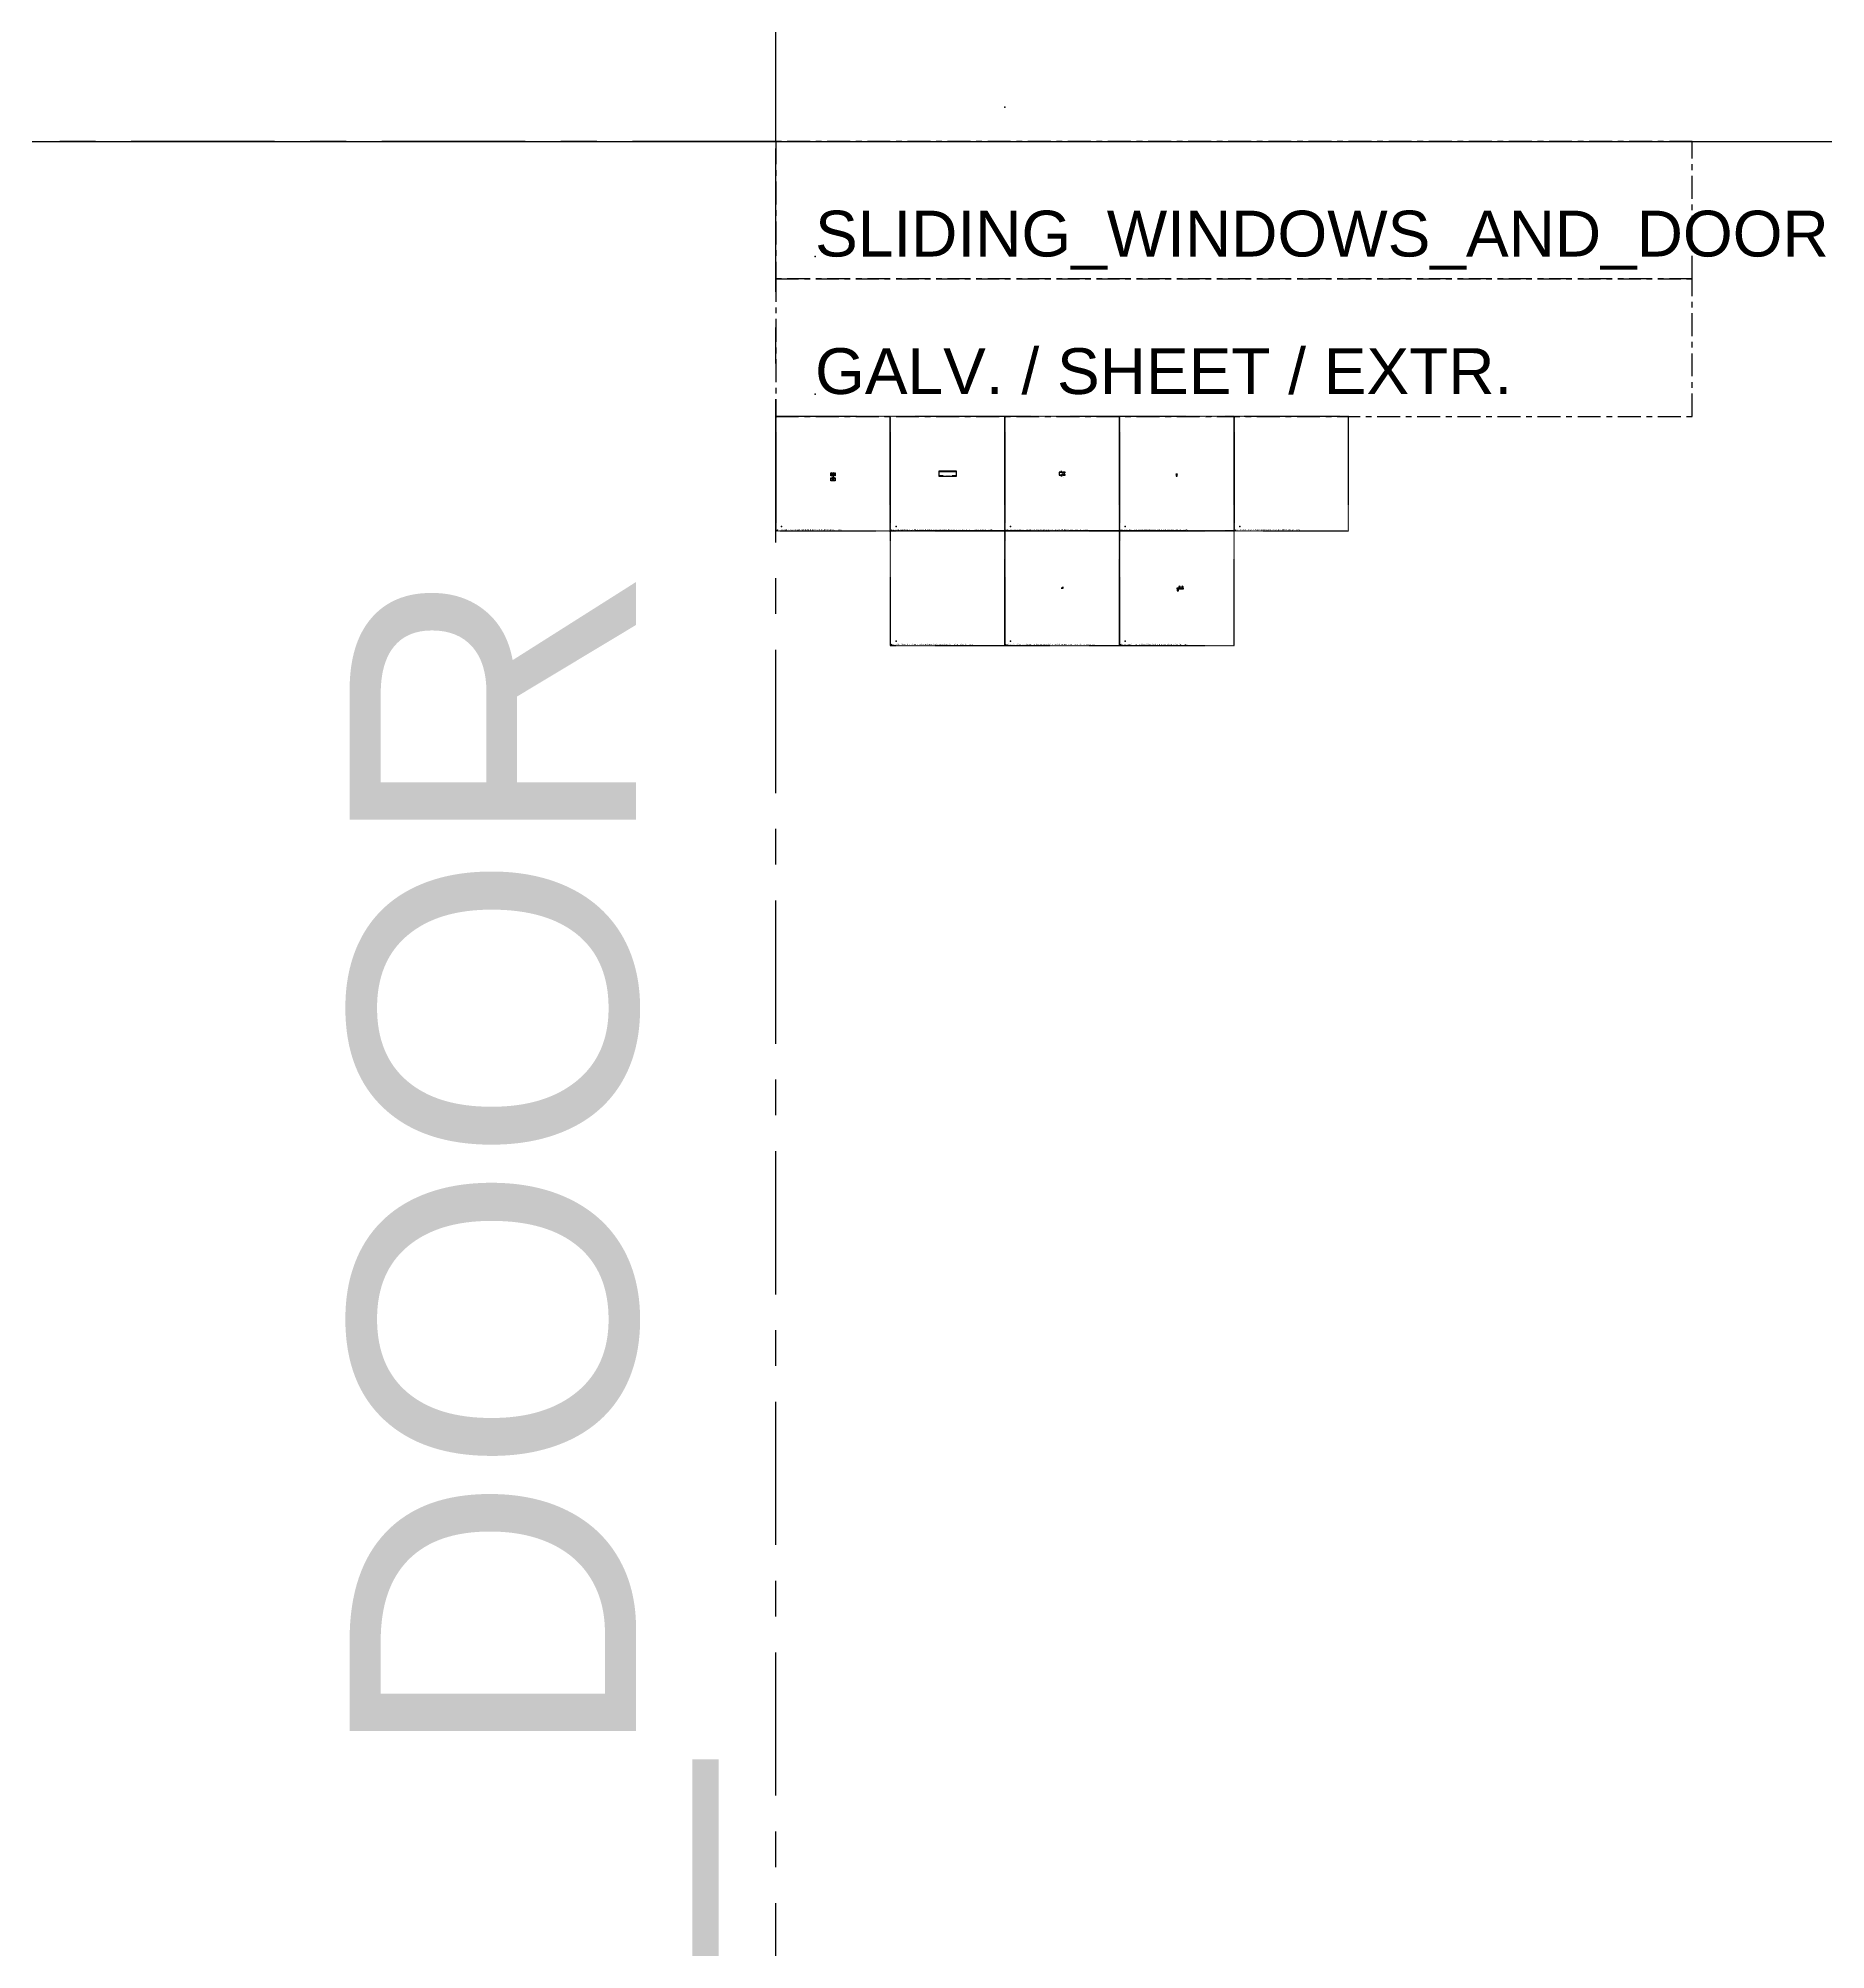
# Model space of a CAD drawing. Header units: millimetres. Extents: x -244126 to 368105, y -173968 to 259060.
# Drawn here: x 152447 to 168049, y -107064 to -90382 of the extents above; entities that cross this region are included whole.
import ezdxf

# ---------------------------------------------------------------- set-up
doc = ezdxf.new("R2010")
doc.units = ezdxf.units.MM
doc.header["$MEASUREMENT"] = 0
doc.linetypes.add('005_GG_TA_LINE', pattern=[13.75, 5, -1.25, 1.25, -1.25, 5])
doc.linetypes.add('HIDDEN', pattern=[9.525, 6.35, -3.175])
for name, color, linetype in [('000 - H A T C H', 8, 'Continuous'), ('000 - H I D D E N', 7, 'Continuous'), ('000 - L I N E 0.1', 1, 'Continuous'), ('000 - WIPEOUT', 250, 'Continuous'), ('001 - ASCESSORIES', 1, 'Continuous'), ('A04_TUBE SERIES', 7, 'Continuous'), ('T', 2, 'Continuous')]:
    doc.layers.add(name, color=color, linetype=linetype)
doc.layers.add('TEXT', color=12, linetype='Continuous', lineweight=30)
doc.styles.add('Cetury Gothic', font='GOTHIC.TTF')
doc.styles.get("Standard").update_dxf_attribs({"font": 'arial.ttf'})
doc.styles.add('style13', font='GIL_____.TTF', dxfattribs={"width": 0.7, "height": 2})

# ---------------------------------------------------------------- blocks, each defined once
blk = doc.blocks.new('*U1759')
at = {"color": 0, "linetype": '005_GG_TA_LINE'}
blk.add_lwpolyline([(0, 0), (1000, 0), (1000, 1000), (0, 1000)], close=True, dxfattribs=at)
for p in [(9, 5), (50, 38)]:
    blk.add_point(p, dxfattribs=at)
blk.add_attdef('NAMEBLK', (9, 5), '', height=10, dxfattribs=at)
blk = doc.blocks.new('000 - ASSCESSORIES_MT-SUPPLY_AL.SLIDING_WINDOWS_&_DOORS_U-PROFILE_44.45x152.40x44.45mm._CODE_3890_CUT_VIEW')
at = {"layer": '000 - H A T C H', "linetype": 'ByBlock'}
h = blk.add_hatch(dxfattribs=at)
h.set_pattern_fill('ANSI32', color=256, scale=5, style=0)
h.set_pattern_definition([(45, (-53349.1975, -21290.9474), (-1.325825215, 1.325825215), []), (45, (-53348.3136, -21290.9474), (-1.325825215, 1.325825215), [])])
h.paths.add_polyline_path([(12.2, 19.725), (12.7, 20.225), (50.8, 20.225), (51.3, 19.725), (72.7, 19.725, -0.414213562), (73.7, 18.725), (73.7, 10.025), (74.2, 9.525), (74.2, -9.525), (73.7, -10.025), (73.7, -19.225, -0.414213562), (73.2, -19.725), (64, -19.725), (63.5, -20.225), (44.1, -20.225, -0.414213562), (43.6, -19.725), (43.6, -18.225, 0.414213562), (43.1, -17.725), (41.3, -17.725), (40.8, -18.225), (40.3, -17.725), (39.4, -17.725, 1), (39.4, -19.725), (41.3, -19.725, -0.414213562), (41.6, -20.025), (41.6, -21.925, 0.414213562), (41.9, -22.225), (75.9, -22.225, 0.414213562), (76.2, -21.925), (76.2, 21.925, 0.414213562), (75.9, 22.225), (0, 22.225), (-75.9, 22.225, 0.414213562), (-76.2, 21.925), (-76.2, -21.925, 0.414213562), (-75.9, -22.225), (-41.9, -22.225, 0.414213562), (-41.6, -21.925), (-41.6, -20.025, -0.414213562), (-41.3, -19.725), (-39.4, -19.725, 1), (-39.4, -17.725), (-40.3, -17.725), (-40.8, -18.225), (-41.3, -17.725), (-43.1, -17.725, 0.414213562), (-43.6, -18.225), (-43.6, -19.725, -0.414213562), (-44.1, -20.225), (-63.5, -20.225), (-64, -19.725), (-73.2, -19.725, -0.414213562), (-73.7, -19.225), (-73.7, -10.025), (-74.2, -9.525), (-74.2, 9.525), (-73.7, 10.025), (-73.7, 18.725, -0.414213562), (-72.7, 19.725), (-51.3, 19.725), (-50.8, 20.225), (-12.7, 20.225), (-12.2, 19.725), (0, 19.725)])
at = {"color": 250}
blk.add_lwpolyline([(-76.2, -22.225), (76.2, -22.225), (76.2, 22.225), (-76.2, 22.225)], close=True, dxfattribs=at)
at = {"layer": '001 - ASCESSORIES', "color": 0, "linetype": 'ByBlock'}
blk.add_lwpolyline([(41.8, -17.725), (41.3, -17.725), (40.8, -18.225), (40.3, -17.725), (39.4, -17.725, 1), (39.4, -19.725), (41.3, -19.725, -0.414213562), (41.6, -20.025), (41.6, -21.925, 0.414213562), (41.9, -22.225), (75.9, -22.225, 0.414213562), (76.2, -21.925), (76.2, 21.925, 0.414213562), (75.9, 22.225), (0, 22.225), (-75.9, 22.225, 0.414213562), (-76.2, 21.925), (-76.2, -21.925, 0.414213562), (-75.9, -22.225), (-41.9, -22.225, 0.414213562), (-41.6, -21.925), (-41.6, -20.025, -0.414213562), (-41.3, -19.725), (-39.4, -19.725, 1), (-39.4, -17.725), (-40.3, -17.725), (-40.8, -18.225), (-41.3, -17.725), (-43.1, -17.725, 0.414213562), (-43.6, -18.225), (-43.6, -19.725, -0.414213562), (-44.1, -20.225), (-63.5, -20.225), (-64, -19.725), (-73.2, -19.725, -0.414213562), (-73.7, -19.225), (-73.7, -10.025), (-74.2, -9.525), (-74.2, 9.525), (-73.7, 10.025), (-73.7, 18.725, -0.414213562), (-72.7, 19.725), (-51.3, 19.725), (-50.8, 20.225), (-12.7, 20.225), (-12.2, 19.725), (0, 19.725), (12.2, 19.725), (12.7, 20.225), (50.8, 20.225), (51.3, 19.725), (72.7, 19.725, -0.414213562), (73.7, 18.725), (73.7, 10.025), (74.2, 9.525), (74.2, -9.525), (73.7, -10.025), (73.7, -19.225, -0.414213562), (73.2, -19.725), (64, -19.725), (63.5, -20.225), (44.1, -20.225, -0.414213562), (43.6, -19.725), (43.6, -18.225, 0.414213562), (43.1, -17.725), (41.3, -17.725)], format="xyb", dxfattribs=at)
at = {"layer": 'T', "style": 'style13', "width": 0.7}
blk.add_text('WT : 1.878 Kg./m.', height=4, dxfattribs=at).set_placement((-15.487, -18.992))
at = {"layer": 'T', "insert": (-4.824, -8.599), "char_height": 4, "width": 23.84124, "attachment_point": 1, "style": 'style13'}
blk.add_mtext('3890', dxfattribs=at)
blk = doc.blocks.new('000 - ASSCESSORIES_MT-SUPPLY_AL.SLIDING_WINDOWS_&_DOORS_PROFILE_CODE_41645_CUT_VIEW')
at = {"layer": '000 - H A T C H'}
h = blk.add_hatch(dxfattribs=at)
h.set_pattern_fill('ANSI32', color=256, scale=3, style=0)
h.set_pattern_definition([(45, (-54273.3902, -22199.1822), (-0.795495129, 0.795495129), []), (45, (-54272.8598, -22199.1822), (-0.795495129, 0.795495129), [])])
edge = h.paths.add_edge_path(flags=16)
edge.add_arc((-4, -10), 0.5, 450, 540, ccw=False)
edge.add_line((-4, -9), (4, -9))
edge.add_arc((4, -10), 0.5, 360, 450, ccw=False)
edge.add_line((4, -10), (4, -11))
edge.add_arc((5, -11), 0.5, 540, 630)
edge.add_line((5, -12), (7, -12))
edge.add_arc((7, -11), 0.5, 270, 360)
edge.add_line((7, -11), (7, 11))
edge.add_arc((7, 11), 0.5, 360, 450)
edge.add_line((7, 12), (5, 12))
edge.add_arc((5, 11), 0.5, 450, 540)
edge.add_line((4, 11), (4, 10))
edge.add_arc((4, 10), 0.5, 270, 360, ccw=False)
edge.add_line((4, 9), (-4, 9))
edge.add_arc((-4, 10), 0.5, 180, 270, ccw=False)
edge.add_line((-5, 10), (-5, 11))
edge.add_arc((-5, 11), 0.5, 360, 450)
edge.add_line((-5, 12), (-23, 12))
edge.add_arc((-23, 11), 0.5, 450, 540)
edge.add_line((-24, 11), (-24, -11))
edge.add_arc((-23, -11), 0.5, 540, 630)
edge.add_line((-23, -12), (-5, -12))
edge.add_arc((-5, -11), 0.5, 270, 360)
edge.add_line((-5, -11), (-5, -10))
edge = h.paths.add_edge_path()
edge.add_arc((-2, -12), 0.5, 270, 450, ccw=False)
edge.add_line((-2, -13), (-9, -13))
edge.add_arc((-9, -14), 1.2, 450, 540)
edge.add_line((-11, -14), (-11, -17))
edge.add_arc((-10, -17), 0.3, 540, 630)
edge.add_line((-10, -18), (-9, -18))
edge.add_arc((-9, -17), 0.3, 270, 375)
edge.add_line((-9, -17), (-9, -17))
edge.add_arc((-9, -17), 0.3, 75, 195.4474, ccw=False)
edge.add_line((-9, -17), (-3, -18))
edge.add_arc((-3, -18), 0.3, 334.287, 435, ccw=False)
edge.add_arc((-3, -18), 0.8, 270, 334.287, ccw=False)
edge.add_line((-3, -19), (-11, -19))
edge.add_arc((-11, -18), 1, 180, 270, ccw=False)
edge.add_line((-12, -18), (-12, -14))
edge.add_arc((-14, -14), 1.2, 360, 450)
edge.add_line((-14, -13), (-25, -13))
edge.add_arc((-25, -12), 0.5, 180, 270, ccw=False)
edge.add_line((-25, -12), (-25, 12))
edge.add_arc((-25, 12), 0.5, 90, 180, ccw=False)
edge.add_line((-25, 13), (-14, 13))
edge.add_arc((-14, 14), 1.2, 270, 360)
edge.add_line((-12, 14), (-12, 18))
edge.add_arc((-11, 18), 1, 450, 540, ccw=False)
edge.add_line((-11, 19), (-3, 19))
edge.add_arc((-3, 18), 0.8, 385.713, 450, ccw=False)
edge.add_arc((-3, 18), 0.3, 285, 385.713, ccw=False)
edge.add_line((-3, 18), (-9, 17))
edge.add_arc((-9, 17), 0.3, 164.5526, 285, ccw=False)
edge.add_line((-9, 17), (-9, 17))
edge.add_arc((-9, 17), 0.3, 345, 450)
edge.add_line((-9, 18), (-10, 18))
edge.add_arc((-10, 17), 0.3, 450, 540)
edge.add_line((-11, 17), (-11, 14))
edge.add_arc((-9, 14), 1.2, 180, 270)
edge.add_line((-9, 13), (-2, 13))
edge.add_arc((-2, 12), 0.5, 270, 450, ccw=False)
edge.add_line((-2, 12), (-3, 12))
edge.add_arc((-3, 12), 0.3, 450, 540)
edge.add_line((-3, 12), (-3, 11))
edge.add_arc((-3, 11), 0.3, 540, 630)
edge.add_line((-3, 11), (3, 11))
edge.add_arc((3, 11), 0.3, 270, 360)
edge.add_line((3, 11), (3, 12))
edge.add_arc((3, 12), 0.3, 360, 450)
edge.add_line((3, 12), (2, 12))
edge.add_arc((2, 12), 0.5, 90, 270, ccw=False)
edge.add_line((2, 13), (24, 13))
edge.add_arc((24, 12), 1, 385.3769, 450, ccw=False)
edge.add_arc((24, 12), 0.3, 270, 385.3769, ccw=False)
edge.add_line((24, 12), (24, 12))
edge.add_line((24, 12), (24, 5))
edge.add_arc((23, 5), 0.5, 270, 360, ccw=False)
edge.add_line((23, 5), (22, 5))
edge.add_line((22, 5), (22, 5))
edge.add_line((22, 5), (22, 5))
edge.add_line((22, 5), (21, 5))
edge.add_line((21, 5), (21, 5))
edge.add_line((21, 5), (20, 5))
edge.add_line((20, 5), (19, 5))
edge.add_line((19, 5), (19, 5))
edge.add_line((19, 5), (19, 5))
edge.add_line((19, 5), (17, 5))
edge.add_arc((17, 6), 0.75, 90, 270, ccw=False)
edge.add_line((17, 6), (22, 6))
edge.add_arc((22, 7), 0.5, 270, 360)
edge.add_line((22, 7), (22, 11))
edge.add_arc((22, 11), 0.5, 360, 450)
edge.add_line((22, 12), (9, 12))
edge.add_arc((9, 11), 0.5, 450, 540)
edge.add_line((9, 11), (9, -11))
edge.add_arc((9, -11), 0.5, 540, 630)
edge.add_line((9, -12), (22, -12))
edge.add_arc((22, -11), 0.5, 270, 360)
edge.add_line((22, -11), (22, -7))
edge.add_arc((22, -7), 0.5, 360, 450)
edge.add_line((22, -6), (17, -6))
edge.add_arc((17, -6), 0.75, 90, 270, ccw=False)
edge.add_line((17, -5), (19, -5))
edge.add_line((19, -5), (19, -5))
edge.add_line((19, -5), (19, -5))
edge.add_line((19, -5), (20, -5))
edge.add_line((20, -5), (21, -5))
edge.add_line((21, -5), (21, -5))
edge.add_line((21, -5), (22, -5))
edge.add_line((22, -5), (22, -5))
edge.add_line((22, -5), (22, -5))
edge.add_line((22, -5), (23, -5))
edge.add_arc((23, -5), 0.5, 360, 450, ccw=False)
edge.add_line((24, -5), (24, -12))
edge.add_line((24, -12), (24, -12))
edge.add_arc((24, -12), 0.3, 334.6231, 450, ccw=False)
edge.add_arc((24, -12), 1, 270, 334.6231, ccw=False)
edge.add_line((24, -13), (2, -13))
edge.add_arc((2, -12), 0.5, 90, 270, ccw=False)
edge.add_line((2, -12), (3, -12))
edge.add_arc((3, -12), 0.3, 270, 360)
edge.add_line((3, -12), (3, -11))
edge.add_arc((3, -11), 0.3, 360, 450)
edge.add_line((3, -11), (-3, -11))
edge.add_arc((-3, -11), 0.3, 450, 540)
edge.add_line((-3, -11), (-3, -12))
edge.add_arc((-3, -12), 0.3, 540, 630)
edge.add_line((-3, -12), (-2, -12))
at = {"layer": '001 - ASCESSORIES'}
for points in [[(-12, -14), (-12, -18, 0.414214), (-11, -19), (-3, -19, 0.288101), (-3, -19, 0.470101), (-3, -18), (-9, -17, 0.579956), (-9, -17), (-9, -17, -0.493145), (-9, -18), (-10, -18, -0.414214), (-11, -17), (-11, -14, -0.414214), (-9, -13), (-2, -13, 1), (-2, -12), (-3, -12, -0.414214), (-3, -12), (-3, -11, -0.414214), (-3, -11), (3, -11, -0.414214), (3, -11), (3, -12, -0.414214), (3, -12), (2, -12, 1), (2, -13), (24, -13, 0.28969), (25, -12, 0.55076), (24, -12), (24, -12), (24, -5, 0.414214), (23, -5), (22, -5), (22, -5), (22, -5), (21, -5), (21, -5), (20, -5), (19, -5), (19, -5), (19, -5), (17, -5, 1), (17, -6), (22, -6, -0.414214), (22, -7), (22, -11, -0.414214), (22, -12), (9, -12, -0.414214), (9, -11), (9, 11, -0.414214), (9, 12), (22, 12, -0.414214), (22, 11), (22, 7, -0.414214), (22, 6), (17, 6, 1), (17, 5), (19, 5), (19, 5), (19, 5), (20, 5), (21, 5), (21, 5), (22, 5), (22, 5), (22, 5), (23, 5, 0.414214), (24, 5), (24, 12), (24, 12, 0.55076), (25, 12, 0.28969), (24, 13), (2, 13, 1), (2, 12), (3, 12, -0.414214), (3, 12), (3, 11, -0.414214), (3, 11), (-3, 11, -0.414214), (-3, 11), (-3, 12, -0.414214), (-3, 12), (-2, 12, 1), (-2, 13), (-9, 13, -0.414214), (-11, 14), (-11, 17, -0.414214), (-10, 18), (-9, 18, -0.493145), (-9, 17), (-9, 17, 0.579956), (-9, 17), (-3, 18, 0.470101), (-3, 19, 0.288101), (-3, 19), (-11, 19, 0.414214), (-12, 18), (-12, 14, -0.414214), (-14, 13), (-25, 13, 0.414214), (-25, 12), (-25, -12, 0.414214), (-25, -13), (-14, -13, -0.414214)], [(-24, -11), (-24, 11, -0.414214), (-23, 12), (-5, 12, -0.414214), (-5, 11), (-5, 10, 0.414214), (-4, 9), (4, 9, 0.414214), (4, 10), (4, 11, -0.414214), (5, 12), (7, 12, -0.414214), (7, 11), (7, -11, -0.414214), (7, -12), (5, -12, -0.414214), (4, -11), (4, -10, 0.414214), (4, -9), (-4, -9, 0.414214), (-5, -10), (-5, -11, -0.414214), (-5, -12), (-23, -12, -0.414214)]]:
    blk.add_lwpolyline(points, format="xyb", close=True, dxfattribs=at)
at = {"layer": 'TEXT', "style": 'style13', "width": 0.7}
blk.add_text('WT : 0.877 Kg./m.', height=4, dxfattribs=at).set_placement((-15, -35))
at = {"layer": 'TEXT', "insert": (-5, -24), "char_height": 4, "width": 23.84, "attachment_point": 1, "style": 'style13'}
blk.add_mtext('41645', dxfattribs=at)
blk = doc.blocks.new('000 - ASSCESSORIES_MT-SUPPLY_AL.SLIDING_WINDOWS_&_DOORS_PROFILE_CODE_41645_CUT_VIEW_MODIFY')
at = {"layer": '000 - H A T C H'}
h = blk.add_hatch(dxfattribs=at)
h.set_pattern_fill('ANSI32', color=8, scale=3)
h.set_pattern_definition([(45, (-54594.4816, -22261.1022), (-0.795495129, 0.795495129), []), (45, (-54593.9513, -22261.1022), (-0.795495129, 0.795495129), [])])
edge = h.paths.add_edge_path()
edge.add_line((-8, 2), (-8, 0))
edge.add_line((-8, 0), (8, 0))
edge.add_line((8, 0), (8, 2))
edge.add_line((8, 2), (4, 2))
edge.add_arc((4, 3), 1.2, 180, 270, ccw=False)
edge.add_line((3, 3), (3, 6))
edge.add_arc((3, 6), 0.3, 90, 180, ccw=False)
edge.add_line((3, 6), (4, 6))
edge.add_arc((4, 6), 0.3, -15, 90, ccw=False)
edge.add_line((4, 6), (4, 5))
edge.add_arc((5, 5), 0.3, 164.5526, 285)
edge.add_line((5, 5), (11, 7))
edge.add_arc((11, 7), 0.3, 285, 385.713)
edge.add_arc((10, 7), 0.8, 25.713, 90)
edge.add_line((10, 8), (2, 8))
edge.add_arc((2, 6), 1, 90, 180)
edge.add_line((1, 6), (1, 3))
edge.add_arc((0, 3), 1.2, -90, 0, ccw=False)
edge.add_line((0, 2), (-8, 2))
at = {"layer": '001 - ASCESSORIES', "color": 0}
blk.add_lwpolyline([(-8, 2), (-8, 0), (8, 0), (8, 2), (4, 2, -0.414214), (3, 3), (3, 6, -0.414214), (3, 6), (4, 6, -0.493145), (4, 6), (4, 5, 0.579956), (5, 5), (11, 7, 0.470101), (11, 7, 0.288101), (10, 8), (2, 8, 0.414214), (1, 6), (1, 3, -0.414214), (0, 2)], format="xyb", close=True, dxfattribs=at)
blk = doc.blocks.new('000 - DYNAMIC_LENGTH_ASSCESSORIES_ROLLER_GUIDE_LOWWER_SET_CUT_VIEW')
at = {"layer": '000 - H A T C H'}
h = blk.add_hatch(dxfattribs=at)
h.set_pattern_fill('ANSI32', color=8)
h.set_pattern_definition([(45, (-24334.9686, 515.3569), (-0.265165043, 0.265165043), []), (45, (-24334.7918, 515.3569), (-0.265165043, 0.265165043), [])])
edge = h.paths.add_edge_path()
edge.add_line((5, 0), (5, -4))
edge.add_arc((4, -4), 1, -90, 0, ccw=False)
edge.add_line((4, -5), (-4, -5))
edge.add_arc((-4, -4), 1, 180, 270, ccw=False)
edge.add_line((-5, -4), (-5, 0))
edge.add_line((-5, 0), (-4, 0))
edge.add_line((-4, 0), (-4, -3))
edge.add_arc((-3, -3), 1, 180, 270)
edge.add_line((-3, -4), (3, -4))
edge.add_arc((3, -3), 1, 270, 360)
edge.add_line((4, -3), (4, 0))
edge.add_line((4, 0), (5, 0))
at = {"color": 0}
for points in [[(-5, -6), (5, -6), (5, -5), (-5, -5)], [(-5, -21), (5, -21), (5, -6), (-5, -6)]]:
    blk.add_lwpolyline(points, close=True, dxfattribs=at)
at = {"layer": '001 - ASCESSORIES', "color": 0}
blk.add_lwpolyline([(5, 0), (5, -4, -0.414214), (4, -5), (-4, -5, -0.414214), (-5, -4), (-5, 0), (-4, 0), (-4, -3, 0.414214), (-3, -4), (3, -4, 0.414214), (4, -3), (4, 0)], format="xyb", close=True, dxfattribs=at)
blk = doc.blocks.new('000 - DYNAMIC_VIEW_ASSCESSORIES_FLAT_HEAD_SELF_DRILLING_SCREW_No.8x19mm._SIDE_VIEW')
at = {"layer": '001 - ASCESSORIES', "color": 0}
for p, q in [((0, -5), (0, 5)), ((0, -5), (0, 5)), ((3, 3), (0, 5)), ((0, 5), (0, 5)), ((2, 1), (0, 2)), ((2, 1), (0, 1)), ((0, -1), (0, 1)), ((2, 1), (2, -1)), ((5, 2), (3, 3)), ((3, -3), (3, 3)), ((6, -3), (5, 3)), ((7, 2), (5, 2)), ((8, -3), (7, 3)), ((9, 2), (8, 2)), ((11, -3), (9, 3)), ((11, 2), (10, 2)), ((13, -3), (12, 3)), ((14, 2), (12, 2)), ((15, -3), (14, 3)), ((16, 2), (15, 2)), ((18, -3), (16, 3)), ((18, 2), (17, 2)), ((20, -3), (19, 3)), ((19, 2), (21, 2)), ((22, -2), (21, 2)), ((22, 1), (25, 0)), ((2, -1), (0, -2)), ((2, -1), (0, -1)), ((0, -5), (3, -3)), ((0, -5), (0, -5)), ((3, -3), (5, -2)), ((6, -2), (5, -2)), ((8, -2), (6, -2)), ((10, -2), (9, -2)), ((12, -2), (11, -2)), ((15, -2), (13, -2)), ((17, -2), (16, -2)), ((19, -2), (18, -2)), ((19, -2), (19, -2)), ((20, -2), (21, -1)), ((22, -1), (25, 0))]:
    blk.add_line(p, q, dxfattribs=at)
for points in [[(6, -2), (5, 2, 0.222712), (5, 3, -0.168799), (5, 2), (6, -2, -0.16927), (6, -3, 0.183704)], [(8, -2), (7, 2, 0.222712), (7, 3, -0.168799), (8, 2), (9, -2, -0.16927), (8, -3, 0.183704)], [(10, -2), (9, 2, 0.222712), (9, 3, -0.168799), (10, 2), (11, -2, -0.16927), (11, -3, 0.183704)], [(12, -2), (11, 2, 0.222712), (12, 3, -0.168799), (12, 2), (13, -2, -0.16927), (13, -3, 0.183704)], [(15, -2), (14, 2, 0.222712), (14, 3, -0.168799), (15, 2), (16, -2, -0.16927), (15, -3, 0.183704)], [(17, -2), (16, 2, 0.222712), (16, 3, -0.168799), (17, 2), (18, -2, -0.16927), (18, -3, 0.183704)], [(19, -2), (18, 2, 0.222712), (19, 3, -0.168799), (19, 2), (20, -2, -0.16927), (20, -3, 0.183704)], [(21, -1), (21, 2, 0.222712), (21, 2, -0.168799), (22, 2), (22, -1, -0.16927), (22, -2, 0.183704)]]:
    blk.add_lwpolyline(points, format="xyb", close=True, dxfattribs=at)
at = {"layer": 'Defpoints', "color": 250, "insert": (13, 0), "char_height": 1.15, "width": 68.57, "attachment_point": 2, "rotation": 90, "style": 'Cetury Gothic'}
blk.add_mtext('\\A1;{\\H2.1x;\\C150;\\S3/4;\\H0.47634x; }', dxfattribs=at)
blk = doc.blocks.new('*U4281')
at = {"layer": '001 - ASCESSORIES', "color": 0}
blk.add_blockref('000 - DYNAMIC_VIEW_ASSCESSORIES_FLAT_HEAD_SELF_DRILLING_SCREW_No.8x19mm._SIDE_VIEW', (0, 0), dxfattribs=at)
blk = doc.blocks.new('000 - DYNAMIC_LENGTH_ASSCESSORIES_ROLLER_GUIDE_LOWWER_SET_SIDE_VIEW')
for points in [[(5, -6), (15, -6), (15, -5), (5, -5)], [(5, -21), (15, -21), (15, -6), (5, -6)]]:
    blk.add_lwpolyline(points, close=True)
blk.add_wipeout([(60, 0), (0, 0), (0, -5), (60, -5)]).dxf.layer = '000 - WIPEOUT'
blk.add_lwpolyline([(60, 0), (0, 0), (0, -5), (60, -5)], close=True)
at = {"layer": 'A04_TUBE SERIES', "color": 8, "rotation": 90}
for p in [(25, -5), (50, -5)]:
    blk.add_blockref('*U4281', p, dxfattribs=at)
blk = doc.blocks.new('NUT HEX SS. M6 - SIDE')
blk.add_wipeout([(0.049, -0.022), (0.055, -0.022), (0.055, -0.011), (0.049, -0.011)]).dxf.layer = '000 - WIPEOUT'
at = {"layer": '001 - ASCESSORIES', "color": 8, "linetype": 'Continuous'}
for p, q in [((0.049, -0.021), (0.049, -0.013)), ((0.055, -0.021), (0.055, -0.013))]:
    blk.add_line(p, q, dxfattribs=at)
at = {"layer": '001 - ASCESSORIES', "color": 0, "linetype": 'Continuous'}
for p, q in [((0.054, -0.011), (0.05, -0.011)), ((0.054, -0.014), (0.05, -0.014)), ((0.054, -0.02), (0.05, -0.02)), ((0.054, -0.022), (0.05, -0.022))]:
    blk.add_line(p, q, dxfattribs=at)
for centre, radius, start, end in [((0.052, -0.013), 0.00255, 147.1328, 212.8672), ((0.059, -0.017), 0.0096, 163.2213, 196.7787), ((0.052, -0.021), 0.00255, 147.1328, 212.8672), ((0.052, -0.013), 0.00255, 327.1328, 32.8672), ((0.045, -0.017), 0.0096, 343.2213, 16.7787), ((0.052, -0.021), 0.00255, 327.1328, 32.8672)]:
    blk.add_arc(centre, radius, start, end, dxfattribs=at)
blk = doc.blocks.new('*U4663')
at = {"layer": '000 - L I N E 0.1', "color": 0}
blk.add_blockref('NUT HEX SS. M6 - SIDE', (-0.049, 0.017), dxfattribs=at)
at = {"layer": '000 - H I D D E N', "color": 8, "linetype": 'HIDDEN'}
for p, q in [((0.003, -0.008), (0.003, 0.007)), ((-0.001, 0), (0.009, 0))]:
    blk.add_line(p, q, dxfattribs=at)
blk = doc.blocks.new('000 - DYNAMIC_LENGTH_ASSCESSORIES_ROLLER_GUIDE_UPPER_SET_CUT_VIEW')
at = {"layer": '000 - H A T C H'}
h = blk.add_hatch(dxfattribs=at)
h.set_pattern_fill('ANSI36', color=8, scale=5, angle=45)
h.set_pattern_definition([(90, (32, 0), (-0.625, 1.09375), [1.5625, -0.3125, 0, -0.3125])])
edge = h.paths.add_edge_path()
edge.add_arc((-16, -14), 4, 270, 360)
edge.add_line((-12, -14), (-12, 3))
edge.add_arc((-16, 3), 4, 0, 90)
edge.add_arc((-16, 3), 4, 90, 180)
edge.add_line((-20, 3), (-20, -14))
edge.add_arc((-16, -14), 4, 180, 270)
h = blk.add_hatch(dxfattribs=at)
h.set_pattern_fill('ANSI36', color=8, scale=5, angle=45)
edge = h.paths.add_edge_path()
edge.add_arc((-16, -14), 4, 270, 360)
edge.add_line((-12, -14), (-12, 3))
edge.add_arc((-16, 3), 4, 0, 90)
edge.add_arc((-16, 3), 4, 90, 180)
edge.add_line((-20, 3), (-20, -14))
edge.add_arc((-16, -14), 4, 180, 270)
at = {"color": 8}
blk.add_line((-18, -39), (18, -39), dxfattribs=at)
at = {"color": 1}
for points in [[(-3, -54), (3, -54), (3, 8), (-3, 8)], [(-18, -36), (18, -36), (18, -58), (-18, -58)]]:
    blk.add_lwpolyline(points, close=True, dxfattribs=at)
at = {"color": 2}
blk.add_lwpolyline([(-18, -58), (18, -58), (18, -61), (-18, -61)], close=True, dxfattribs=at)
at = {"layer": '001 - ASCESSORIES', "color": 0}
for points in [[(-16, -18), (-16, -18, 0.414214), (-12, -14), (-12, 3, 0.414214), (-16, 7), (-16, 7, 0.414214), (-20, 3), (-20, -14, 0.414214)], [(20, -14, -0.414214), (16, -18, -0.414214), (12, -14), (12, 3, -0.414214), (16, 7), (16, 7, -0.414214), (20, 3)]]:
    blk.add_lwpolyline(points, format="xyb", close=True, dxfattribs=at)
for points in [[(-12, -14), (-4, -14), (-4, 3), (-12, 3)], [(12, -14), (4, -14), (4, 3), (12, 3)], [(-4, -10), (4, -10), (4, -1), (-4, -1)]]:
    blk.add_lwpolyline(points, close=True, dxfattribs=at)
at = {"layer": '001 - ASCESSORIES', "xscale": 1000, "yscale": 1000, "zscale": 1000, "rotation": 270}
blk.add_blockref('*U4663', (0, -39), dxfattribs=at)
at = {"layer": '001 - ASCESSORIES', "xscale": -1000, "yscale": 1000, "zscale": 1000, "rotation": 270}
blk.add_blockref('*U4663', (0, -35), dxfattribs=at)
at = {"color": 1}
blk.add_lwpolyline([(-8, -35), (8, -35), (8, -36), (-8, -36)], close=True, dxfattribs=at)
at = {"layer": '001 - ASCESSORIES', "color": 2, "xscale": -1000, "yscale": 1000, "zscale": 1000, "rotation": 270}
blk.add_blockref('*U4663', (0, -58), dxfattribs=at)
blk = doc.blocks.new('*U1764')
at = {"color": 0, "linetype": '005_GG_TA_LINE'}
blk.add_lwpolyline([(0, 0), (200, 0), (200, 30), (0, 30)], close=True, dxfattribs=at)
for p in [(50, 37.5), (8.58, 4.88)]:
    blk.add_point(p, dxfattribs=at)
blk.add_attdef('NAMEBLK', (8.58, 4.88), '', height=10, dxfattribs=at)
blk = doc.blocks.new('*U4692')
at = {"color": 0, "linetype": '005_GG_TA_LINE'}
blk.add_lwpolyline([(0, 0), (110.248, 0), (110.248, 30), (0, 30)], close=True, dxfattribs=at)
for p in [(50, 37.5), (8.582, 4.878)]:
    blk.add_point(p, dxfattribs=at)
blk.add_attdef('NAMEBLK', (8.582, 4.878), '', height=10, dxfattribs=at)

msp = doc.modelspace()

# ---------------------------------------------------------------- linework, layer by layer
at = {"color": 8}
msp.add_ray((122184.76531, -91281.80137), (1, 0), dxfattribs=at)

# ---------------------------------------------------------------- block references
for name, p in [('000 - ASSCESSORIES_MT-SUPPLY_AL.SLIDING_WINDOWS_&_DOORS_U-PROFILE_44.45x152.40x44.45mm._CODE_3890_CUT_VIEW', (160384.1015, -94181.80137)), ('000 - ASSCESSORIES_MT-SUPPLY_AL.SLIDING_WINDOWS_&_DOORS_PROFILE_CODE_41645_CUT_VIEW', (161384.1015, -94181.80137)), ('000 - DYNAMIC_LENGTH_ASSCESSORIES_ROLLER_GUIDE_LOWWER_SET_CUT_VIEW', (162384.1015, -94181.80137)), ('000 - ASSCESSORIES_MT-SUPPLY_AL.SLIDING_WINDOWS_&_DOORS_PROFILE_CODE_41645_CUT_VIEW_MODIFY', (161384.1015, -95181.80137)), ('000 - DYNAMIC_LENGTH_ASSCESSORIES_ROLLER_GUIDE_LOWWER_SET_SIDE_VIEW', (162384.1015, -95181.80137))]:
    msp.add_blockref(name, p)
at = {"layer": '001 - ASCESSORIES', "linetype": '005_GG_TA_LINE', "xscale": 250, "yscale": 250, "zscale": 250, "rotation": 90}
for p, values in [((158884.1015, -91281.80137), {'NAMEBLK': 'ACESSORIES '}), ((158884.1015, -118843.80009), {'NAMEBLK': '_AND_DOOR'})]:
    msp.add_blockref('*U4692', p, dxfattribs=at).add_auto_attribs(values)
at = {"layer": '001 - ASCESSORIES', "linetype": '005_GG_TA_LINE', "xscale": 40, "yscale": 40, "zscale": 40}
for p, values in [((158884.1015, -92481.80137), {'NAMEBLK': 'SLIDING_WINDOWS_AND_DOOR'}), ((158884.1015, -93681.80137), {'NAMEBLK': 'GALV. / SHEET / EXTR.'})]:
    msp.add_blockref('*U1764', p, dxfattribs=at).add_auto_attribs(values)
at = {"layer": '001 - ASCESSORIES', "linetype": '005_GG_TA_LINE'}
for p, values in [((158884.1015, -94681.80137), {'NAMEBLK': '000 - DYNAMIC_LENGTH_ASSCESSORIES_ROLLER_GUIDE_UPPER_SET_CUT_VIEW'}), ((159884.1015, -94681.80137), {'NAMEBLK': '000 - ASSCESSORIES_MT-SUPPLY_AL.SLIDING_WINDOWS_&_DOORS_U-PROFILE_44.45x152.40x44.45mm._CODE_3890_CUT_VIEW'}), ((160884.1015, -94681.80137), {'NAMEBLK': '000 - ASSCESSORIES_MT-SUPPLY_AL.SLIDING_WINDOWS_&_DOORS_PROFILE_CODE_41645_CUT_VIEW'}), ((161884.1015, -94681.80137), {'NAMEBLK': '000 - DYNAMIC_LENGTH_ASSCESSORIES_ROLLER_GUIDE_LOWWER_SET_CUT_VIEW'}), ((162884.1015, -94681.80137), {'NAMEBLK': '000 - DYNAMIC_LENGTH_ASSCESSORIES_ROLLER_GUIDE_UPPER_SET_CUT_VIEW'}), ((159884.1015, -95681.80137), {'NAMEBLK': '000 - ASSCESSORIES_MT-SUPPLY_AL.SLIDING_WINDOWS_&_DOORS_PROFILE_CODE_41645_CUT_VIEW'}), ((160884.1015, -95681.80137), {'NAMEBLK': '000 - ASSCESSORIES_MT-SUPPLY_AL.SLIDING_WINDOWS_&_DOORS_PROFILE_CODE_41645_CUT_VIEW_MODIFY'})]:
    msp.add_blockref('*U1759', p, dxfattribs=at).add_auto_attribs(values)

# ---------------------------------------------------------------- next in the draw order: block references
msp.add_blockref('000 - DYNAMIC_LENGTH_ASSCESSORIES_ROLLER_GUIDE_UPPER_SET_CUT_VIEW', (159384.1015, -94181.80137))
msp.add_blockref('*U1759', (161884.1015, -95681.80137), dxfattribs=at).add_auto_attribs({'NAMEBLK': '000 - DYNAMIC_LENGTH_ASSCESSORIES_ROLLER_GUIDE_LOWWER_SET_SIDE_VIEW'})

doc.saveas('drawing.dxf')
